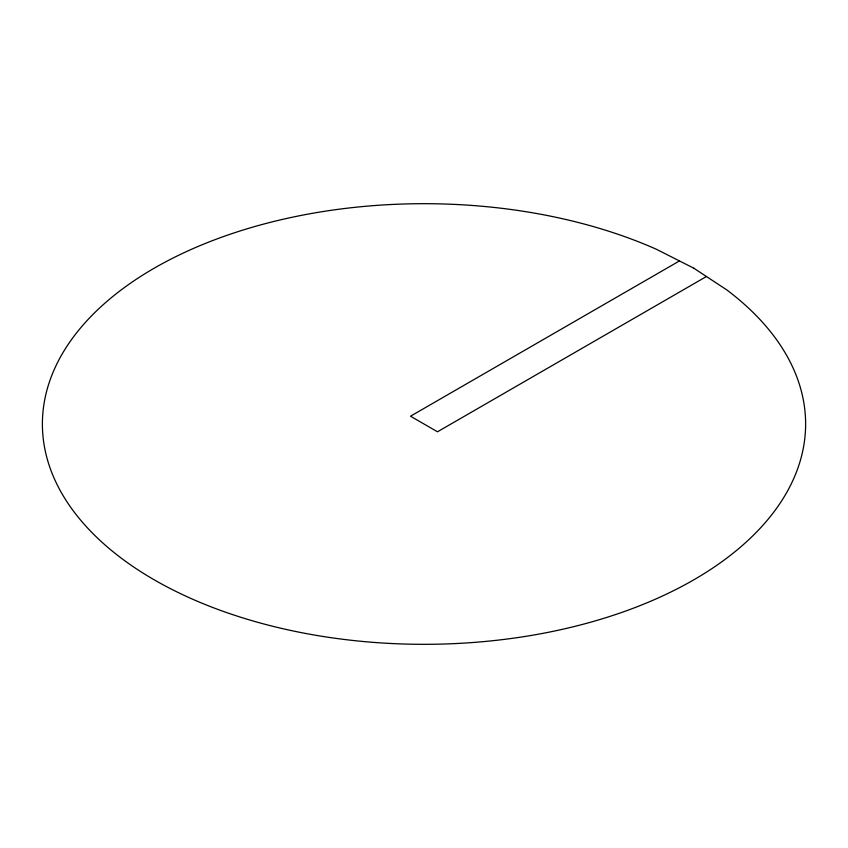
<?xml version="1.0" encoding="UTF-8"?>
<svg xmlns="http://www.w3.org/2000/svg" width="848" height="848" viewBox="0 0 848 848"><rect width="100%" height="100%" fill="white"/><g stroke="black" fill="none" stroke-linecap="round" stroke-linejoin="round"><path stroke-width="1.27" d="M679.46 260.94L410.506 416.209L437.494 431.791L706.437 276.512M693.834 268.212L656.299 249.217A381.6 220.31 0 0 0 51.442 376.311A381.6 220.31 0 0 0 506.595 639.095A381.6 220.31 0 0 0 726.747 289.878L693.834 268.212"/></g></svg>
